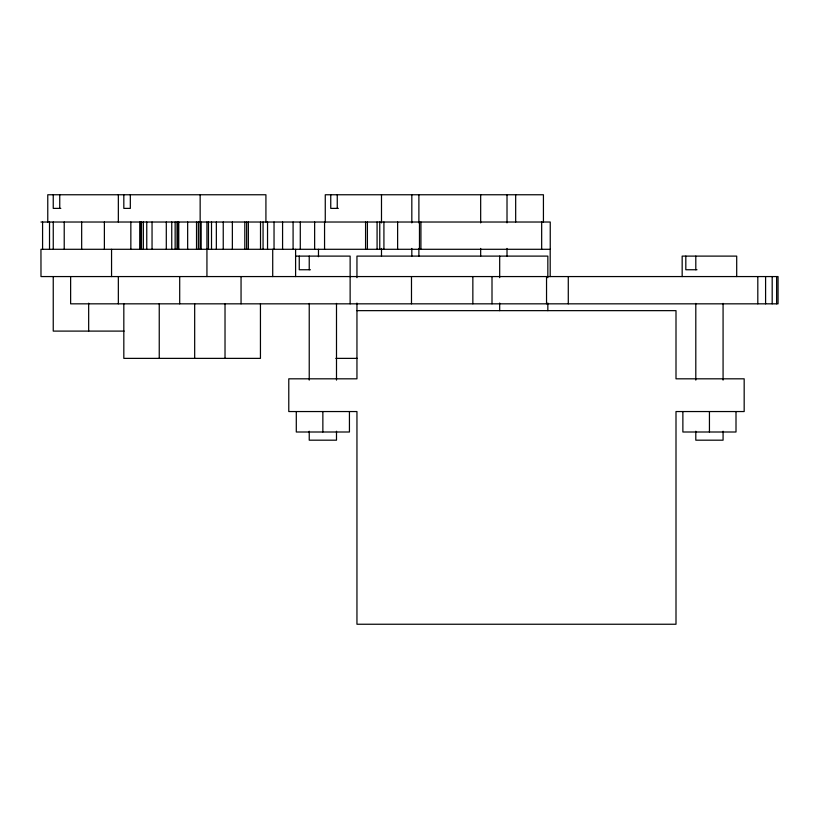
<?xml version="1.0" encoding="UTF-8"?>
<svg xmlns="http://www.w3.org/2000/svg" width="819" height="819" viewBox="0 0 819 819"><rect width="100%" height="100%" fill="white"/><g stroke="black" fill="none" stroke-linecap="round" stroke-linejoin="round"><path stroke-width="1.23" d="M60.821 208.384L53.245 208.384L53.245 194.758M338.319 208.384L330.753 208.384L330.753 194.758M40.95 222.021L550.245 222.021L550.245 249.293L40.95 249.293L40.991 276.566L778.05 276.566L778.05 303.829L70.629 303.829L70.629 276.566M295.598 256.112L350.133 256.112L350.133 303.829M310.421 269.748L299.252 269.748L299.252 256.112M696.989 269.748L685.82 269.748L685.82 256.112M356.951 310.647L676.003 310.647L676.003 378.818L744.174 378.818L744.174 411.547L676.003 411.547L676.003 624.242L356.951 624.242L356.951 411.547L288.779 411.547L288.779 378.818L356.951 378.818L356.951 303.04M124.099 331.101L53.245 331.101L53.245 276.566M335.81 358.374L357.319 358.374M776.627 276.566L776.627 303.829M772.184 276.566L772.184 303.829M765.591 276.566L765.591 303.829M757.81 276.566L757.81 303.829M736.701 276.566L736.701 256.112L682.166 256.112L682.166 276.566M736.005 411.547L736.005 432.002L682.872 432.002L682.872 411.547M723.075 303.409L723.075 380.098M723.075 431.234L723.075 440.182L695.802 440.182L695.802 431.234M709.438 411.547L709.438 432.002M695.802 256.112L695.802 269.748M695.802 303.409L695.802 380.098M568.284 276.566L568.284 303.829M550.194 249.293L550.194 276.566M547.839 277.672L547.839 256.112L356.951 256.112L356.951 277.672M547.839 303.04L547.839 310.647M546.539 276.566L546.539 303.829M543.427 222.021L543.427 194.758L325.266 194.758L325.266 222.021M541.666 222.021L541.666 249.293M515.673 194.758L515.673 222.021M507.012 194.758L507.012 222.881M507.012 248.444L507.012 256.112M499.682 256.112L499.682 277.672M499.682 303.04L499.682 310.647M492.004 276.566L492.004 303.829M480.671 194.758L480.671 222.881M480.671 248.444L480.671 256.112M472.85 276.566L472.85 303.829M420.925 222.021L420.925 249.293M419.471 222.021L419.471 249.293M418.888 194.758L418.888 222.881M418.888 248.444L418.888 256.112M411.824 194.758L411.824 222.881M411.824 248.444L411.824 256.112M411.486 276.566L411.486 303.829M397.624 222.021L397.624 249.293M383.916 222.021L383.916 249.293M381.49 194.758L381.49 222.881M381.49 248.444L381.49 256.112M379.76 222.021L379.76 249.293M377.078 222.021L377.078 249.293M367.403 222.021L367.403 249.293M365.571 222.021L365.571 249.293M349.437 411.547L349.437 432.002L296.294 432.002L296.294 411.547M337.254 194.758L337.254 208.384M336.496 303.409L336.496 380.098M336.496 431.234L336.496 440.182L309.234 440.182L309.234 431.234M324.559 222.021L324.559 249.293M322.86 411.547L322.86 432.002M318.478 249.293L318.478 256.726M314.639 222.021L314.639 249.293M309.234 256.112L309.234 269.748M309.234 303.409L309.234 380.098M300.286 222.021L300.286 249.293M295.598 249.293L295.598 276.566M293.089 222.021L293.089 249.293M282.575 222.021L282.575 249.293M274.037 222.021L274.037 249.293M272.717 249.293L272.717 276.566M267.537 222.021L267.537 249.293M265.919 222.021L265.919 194.758L47.768 194.758L47.768 222.021M263.063 222.021L263.063 249.293M260.514 222.021L260.514 249.293M260.442 303.829L260.442 358.374L123.823 358.374L123.823 303.829M248.352 222.021L248.352 249.293M246.652 222.021L246.652 249.293M244.82 222.021L244.809 249.293M241.052 276.566L241.052 303.829M232.361 222.021L232.361 249.293M225.02 303.829L225.02 358.374M223.239 222.021L223.239 249.293M216.349 222.021L216.349 249.293M211.507 222.021L211.507 249.293M208.476 222.021L208.476 249.293M206.931 222.021L206.941 276.566M201.157 222.021L201.157 249.293M200.153 194.758L200.153 222.021M200.061 222.021L200.061 249.293M198.362 222.021L198.362 249.293M196.529 222.021L196.529 249.293M194.676 303.829L194.676 358.374M187.653 222.021L187.653 249.293M179.699 276.566L179.699 303.829M178.767 222.021L178.767 249.293M177.928 222.021L177.928 249.293M177.795 222.021L177.795 249.293M177.017 222.021L177.017 249.293M175.143 222.021L175.143 249.293M171.744 222.021L171.744 249.293M166.298 222.021L166.298 249.293M159.244 303.829L159.244 358.374M152.047 222.021L152.047 249.293M146.755 222.021L146.755 249.293M143.356 222.021L143.356 249.293M141.482 222.021L141.482 249.293M140.704 222.021L140.571 249.293M139.732 222.021L139.732 249.293M130.845 222.021L130.845 249.293M130.323 194.758L130.323 208.384L123.823 208.384L123.823 194.758M118.345 194.758L118.345 222.021M118.345 276.566L118.345 303.829M111.558 249.293L111.558 276.566M104.382 222.021L104.382 249.293M88.667 303.194L88.667 331.101M81.665 222.021L81.665 249.293M64.22 222.021L64.22 249.293M59.746 194.758L59.746 208.384M53.255 222.021L53.255 249.293M49.519 222.021L49.519 249.293M42.578 222.021L42.578 249.293"/></g></svg>
